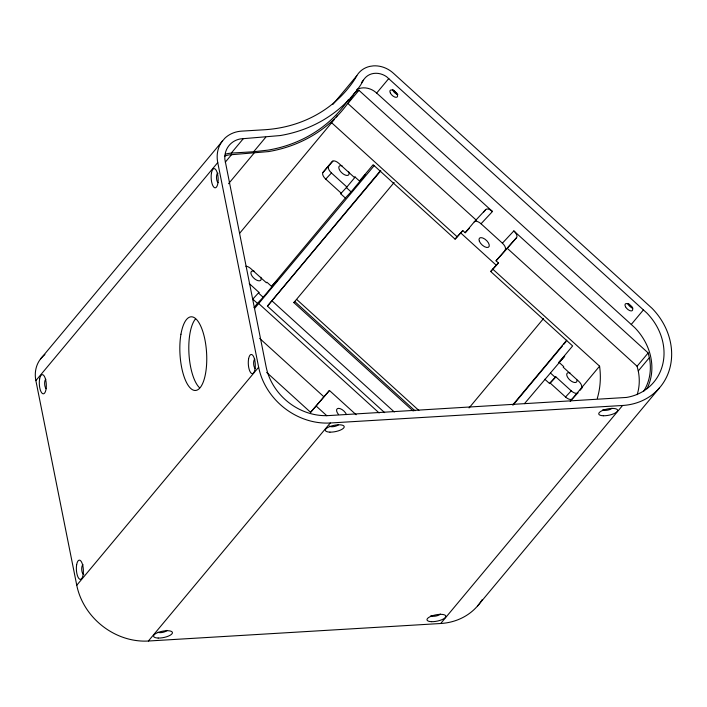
<?xml version="1.0" encoding="UTF-8"?>
<svg xmlns="http://www.w3.org/2000/svg" width="707" height="707" viewBox="0 0 707 707"><rect width="100%" height="100%" fill="white"/><g stroke="black" fill="none" stroke-linecap="round" stroke-linejoin="round"><path stroke-width="1.06" d="M44.939 354.569A32.098 27.953 39.8 0 0 35.871 380.613L76.763 585.263A64.187 55.906 39.8 0 0 148.382 641.019L440.708 623.503L622.584 405.482A64.187 55.906 39.8 0 0 669.361 369.894A64.187 55.906 39.8 0 0 652.11 308.376L393.366 73.192A25.479 22.191 39.8 0 0 373.314 65.875L369.894 66.37A25.479 22.191 39.8 0 0 356.823 75.702L354.189 80.183A142.814 124.37 39.8 0 1 264.109 129.779L241.706 131.122A32.098 27.953 39.8 0 0 224.738 138.342L40.432 359.103M245.833 266.23A6.416 3.155 43 0 1 250.95 268.748L266.389 282.773L266.892 282.173L271.594 286.432L345.352 198.013L340.659 193.745L341.163 193.144L325.724 179.118A6.416 3.155 43 0 1 323.002 172.384L332.096 161.479A6.416 3.155 43 0 1 338.865 163.37L354.295 177.395L354.808 176.794L359.501 181.054L373.137 164.704L455.069 239.143L462.811 230.588L465.188 232.744L474.264 221.874A6.416 3.155 43 0 1 481.034 223.766L492.479 211.499L358.891 90.275A15.828 13.787 39.8 0 0 353.951 93.81L349.903 100.314A152.456 132.775 39.8 0 1 268.43 151.598L228.644 154.948A22.447 19.549 39.8 0 0 224.437 156.282M363.433 80.245L360.747 84.822A150.847 131.369 39.8 0 1 280.122 135.567L240.3 138.925A24.056 20.945 39.8 0 0 224.844 159.216L266.115 366.783A56.162 48.916 39.8 0 0 328.782 415.575L626.508 397.44A56.153 48.907 39.8 0 0 646.932 313.104L386.588 76.718A17.436 15.183 39.8 0 0 364.865 78.212L361.41 82.666M239.505 233.46L334.331 119.492M336.249 116.973L337.531 115.294M35.871 380.613L217.747 162.583A32.098 27.953 39.8 0 1 222.307 141.082M225.392 154.223A24.056 20.945 39.8 0 1 228.158 153.49L231.277 153.092L243.429 138.528M225.268 162.195L231.622 154.568M231.277 153.092L253.645 151.749L265.788 137.185M228.538 183.723L253.972 153.233M332.856 104.433L356.823 75.702M351.22 97.372L352.607 95.71M347.8 103.576L359.015 90.24M646.976 388.682A56.153 48.907 39.8 0 0 634.78 327.668L376.672 93.059L388.815 78.495M323.002 172.384L332.917 161.214M254.043 307.474L257.445 303.391L252.752 299.132L253.256 298.522M249.226 283.534L258.974 292.389L258.47 292.998L263.163 297.258L257.445 303.391M355.188 177.068L346.386 187.62L351.079 191.88L345.352 198.013M263.163 297.258L277.312 280.308L271.594 286.432M351.079 191.88L365.227 174.921L359.501 181.054M254.476 308.57L374.065 165.783M384.643 412.641L267.414 306.14L380.313 170.802M267.414 306.14L380.852 170.767M413.197 411.041L293.838 302.596L394.144 182.477M76.763 585.263L258.647 367.233L217.747 162.583M266.654 372.403L310.603 412.322L329.435 390.476L356.151 414.744M310.603 412.322L329.435 390.476M455.069 239.143L462.811 230.588M483.615 212.118L485.709 209.608A6.416 3.155 43 0 1 492.479 211.499M148.382 641.019L330.257 422.989L622.584 405.482M581.393 387.975A6.416 3.155 43 0 0 578.662 381.241L563.223 367.216L563.726 366.606L558.981 362.293L572.626 345.944L490.693 271.506L498.435 262.951L496.058 260.795L516.578 237.658A6.416 3.155 43 0 0 513.848 230.915L502.403 243.181A6.416 3.155 43 0 1 505.134 249.916M496.058 260.795L516.578 237.658M490.693 271.506L498.435 262.951M469.068 407.939L543.506 318.583M512.663 404.996L566.784 340.111M513.211 404.934L562.418 345.953M563.824 344.274L565.936 341.746M524.461 403.67L564.707 356.16L558.981 362.293M544.832 379.252L549.586 383.565L555.817 376.831L571.247 390.856A6.416 3.155 43 0 0 578.017 392.747L572.299 398.881A6.416 3.155 43 0 1 565.529 396.989L550.09 382.964M549.586 383.565L555.817 376.831M631.307 324.407L643.458 309.852M570.187 401.408L599.58 366.173L492.717 269.084M580.12 390.229L582.214 387.719M637.166 394.665A54.545 47.502 39.8 0 0 638.271 370.963L637.078 366.253L648.169 352.952L513.848 230.915M638.271 370.963L649.362 357.662L648.169 352.952M477.649 605.872L659.525 387.843M325.724 179.118L331.45 172.985A6.416 3.155 43 0 1 328.72 166.251M340.659 193.745L346.89 187.01L331.45 172.985M252.752 299.132L258.974 292.389M293.838 302.596L294.792 301.58L414.965 410.767M474.264 221.874L485.709 209.608M465.188 232.744L469.483 228.149M565.529 396.989L571.247 390.856M253.645 151.749L267.971 150.131A150.847 131.369 39.8 0 0 348.595 99.387M376.672 93.059L374.436 91.283A17.436 15.183 39.8 0 0 356.779 89.515M481.034 223.766L502.403 243.181M347.924 103.54L476.633 220.478M507.511 248.528L637.078 366.253M460.796 233.01L496.42 265.372M331.769 122.859L457.093 236.721M550.559 373.119L555.304 377.432M296.799 299.556L418.871 410.467M272.186 301.032L394.294 411.969M258.956 303.771L379.129 412.959M259.628 338.379L323.709 396.609M316.321 406.189L326.846 415.751M218.074 182.68A4.816 1.741 86.6 0 1 216.483 177.36A4.816 1.741 86.6 0 1 218.048 173.206M255.572 368.639A4.816 1.741 86.6 0 1 253.663 364.185A4.816 1.741 86.6 0 1 254.82 359.103M46.22 388.682A4.816 1.741 86.6 0 1 44.647 383.866A4.816 1.741 86.6 0 1 45.84 379.279M83.841 574.331A4.816 1.741 86.6 0 1 81.747 569.895A4.816 1.741 86.6 0 1 83.09 564.752M330.257 422.989A64.187 55.906 39.8 0 1 258.647 367.233M482.245 599.571A64.187 55.906 39.8 0 1 440.708 623.503M632.968 308.19A4.816 2.36 43 0 1 627.825 303.754M632.138 307.015A9.624 4.728 43 0 1 628.541 303.568M397.864 94.588A4.816 2.36 43 0 1 392.456 89.418M397.034 93.412A9.624 4.728 43 0 1 393.437 89.966M611.953 408.266A4.816 1.608 -11.3 0 1 607.163 410.219A4.816 1.608 -11.3 0 1 602.832 409.68M338.538 424.642A4.816 1.608 -11.3 0 1 333.51 426.63A4.816 1.608 -11.3 0 1 329.347 425.897M166.896 630.37A4.816 1.608 -11.3 0 1 162.716 632.376A4.816 1.608 -11.3 0 1 157.935 632.244M440.311 613.994A4.816 1.608 -11.3 0 1 435.388 616.133A4.816 1.608 -11.3 0 1 430.978 615.435M260.83 277.224A6.416 3.155 43 0 1 257.975 280.652A6.416 3.155 43 0 1 251.259 274.546A6.416 3.155 43 0 1 254.113 271.126M348.745 171.845A6.416 3.155 43 0 1 345.882 175.274A6.416 3.155 43 0 1 339.166 169.167A6.416 3.155 43 0 1 342.029 165.747M577 380.11A6.416 3.155 43 0 1 572.953 382.045A6.416 3.155 43 0 1 566.943 375.841A6.416 3.155 43 0 1 569.948 372.819M338.529 414.514A6.416 3.155 43 0 1 338.609 408.346A6.416 3.155 43 0 1 346.501 414.629M649.362 357.662A54.545 47.502 39.8 0 1 643.609 391.351M199.56 387.763A36.905 13.318 86.6 0 1 188.972 353.871A36.905 13.318 86.6 0 1 195.45 318.972M599.58 366.173A88.163 76.78 39.8 0 1 597.282 398.395M211.437 173.162A9.624 3.473 86.6 0 0 215.052 187.832A9.624 3.473 86.6 0 0 217.491 173.683A9.624 3.473 86.6 0 0 211.437 173.162M248.572 358.988A9.624 3.473 86.6 0 0 252.178 373.658A9.624 3.473 86.6 0 0 254.617 359.51A9.624 3.473 86.6 0 0 248.572 358.988M39.592 379.164A9.624 3.473 86.6 0 0 43.198 393.834A9.624 3.473 86.6 0 0 45.637 379.686A9.624 3.473 86.6 0 0 39.592 379.164M76.656 564.69A9.624 3.473 86.6 0 0 80.271 579.369A9.624 3.473 86.6 0 0 82.71 565.211A9.624 3.473 86.6 0 0 76.656 564.69M603.354 415.76A9.624 3.217 -11.3 0 0 617.644 410.467A9.624 3.217 -11.3 0 0 603.548 410.06A9.624 3.217 -11.3 0 0 603.354 415.76M329.939 432.136A9.624 3.217 -11.3 0 0 344.229 426.842A9.624 3.217 -11.3 0 0 330.134 426.436A9.624 3.217 -11.3 0 0 329.939 432.136M158.165 638.05A9.624 3.217 -11.3 0 0 172.455 632.756A9.624 3.217 -11.3 0 0 158.359 632.358A9.624 3.217 -11.3 0 0 158.165 638.05M431.57 621.674A9.624 3.217 -11.3 0 0 445.861 616.38A9.624 3.217 -11.3 0 0 431.765 615.983A9.624 3.217 -11.3 0 0 431.57 621.674M479.355 241.22A6.416 3.155 43 0 0 488.201 247.353A6.416 3.155 43 0 0 484.861 239.099A6.416 3.155 43 0 0 479.355 241.22M180.957 334.217A36.905 13.318 86.6 0 0 194.805 390.458A36.905 13.318 86.6 0 0 204.146 336.214A36.905 13.318 86.6 0 0 180.957 334.217M390.432 93.191A4.816 2.36 43 0 0 397.131 97.036A4.816 2.36 43 0 0 393.684 90.646A4.816 2.36 43 0 0 390.432 93.191M625.536 306.794A4.816 2.36 43 0 0 632.235 310.638A4.816 2.36 43 0 0 628.788 304.249A4.816 2.36 43 0 0 625.536 306.794"/></g></svg>
